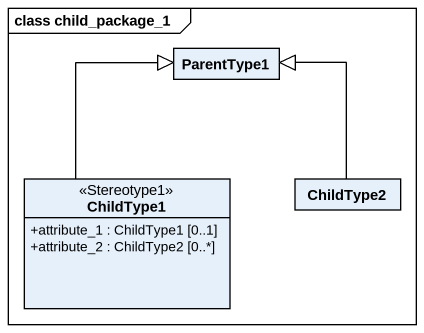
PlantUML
@startuml
mainframe class child_package_1
hide circle
hide empty members
skinparam classAttributeIconSize 0
class ParentType1
class ChildType1 <<Stereotype1>> {
  +attribute_1 : ChildType1 [0..1]
  +attribute_2 : ChildType2 [0..*]
}
class ChildType2
ChildType1 -up-|> ParentType1
ChildType2 -up-|> ParentType1
@enduml
